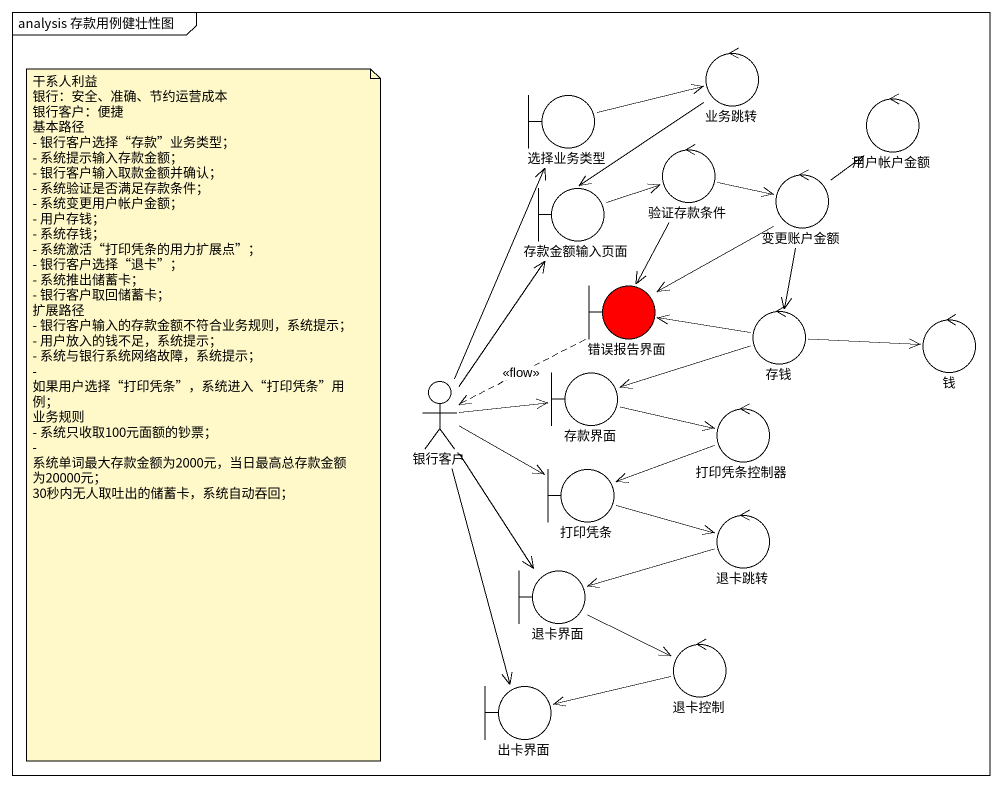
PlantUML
@startuml
mainframe analysis 存款用例健壮性图
boundary 选择业务类型
control 业务跳转
control 用户帐户金额
control 验证存款条件
boundary 存款金额输入页面
control 变更账户金额
boundary 错误报告界面 #FF0000
control 存钱
control 钱
boundary 存款界面
actor 银行客户
control 打印凭条控制器
boundary 打印凭条
control 退卡跳转
boundary 退卡界面
control 退卡控制
boundary 出卡界面
选择业务类型 -right-> 业务跳转
业务跳转 --> 存款金额输入页面
验证存款条件 -right-> 变更账户金额
验证存款条件 --> 错误报告界面
存款金额输入页面 -right-> 验证存款条件
变更账户金额 -up-> 用户帐户金额
变更账户金额 --> 错误报告界面
变更账户金额 --> 存钱
错误报告界面 ..> 银行客户 : <<flow>>
存钱 -left-> 错误报告界面
存钱 -right-> 钱
存钱 -left-> 存款界面
存款界面 -right-> 打印凭条控制器
银行客户 -up-> 选择业务类型
银行客户 -up-> 存款金额输入页面
银行客户 -right-> 存款界面
银行客户 -right-> 打印凭条
银行客户 --> 退卡界面
银行客户 --> 出卡界面
打印凭条控制器 -left-> 打印凭条
打印凭条 -right-> 退卡跳转
退卡跳转 -left-> 退卡界面
退卡界面 -right-> 退卡控制
退卡控制 -left-> 出卡界面
note as N1
  干系人利益
  银行：安全、准确、节约运营成本
  银行客户：便捷
  基本路径
  - 银行客户选择“存款”业务类型；
  - 系统提示输入存款金额；
  - 银行客户输入取款金额并确认；
  - 系统验证是否满足存款条件；
  - 系统变更用户帐户金额；
  - 用户存钱；
  - 系统存钱；
  - 系统激活“打印凭条的用力扩展点”；
  - 银行客户选择“退卡”；
  - 系统推出储蓄卡；
  - 银行客户取回储蓄卡；
  扩展路径
  - 银行客户输入的存款金额不符合业务规则，系统提示；
  - 用户放入的钱不足，系统提示；
  - 系统与银行系统网络故障，系统提示；
  - 如果用户选择“打印凭条”，系统进入“打印凭条”用例；
  业务规则
  - 系统只收取100元面额的钞票；
  - 系统单词最大存款金额为2000元，当日最高总存款金额为20000元；
  30秒内无人取吐出的储蓄卡，系统自动吞回；
end note
@enduml
